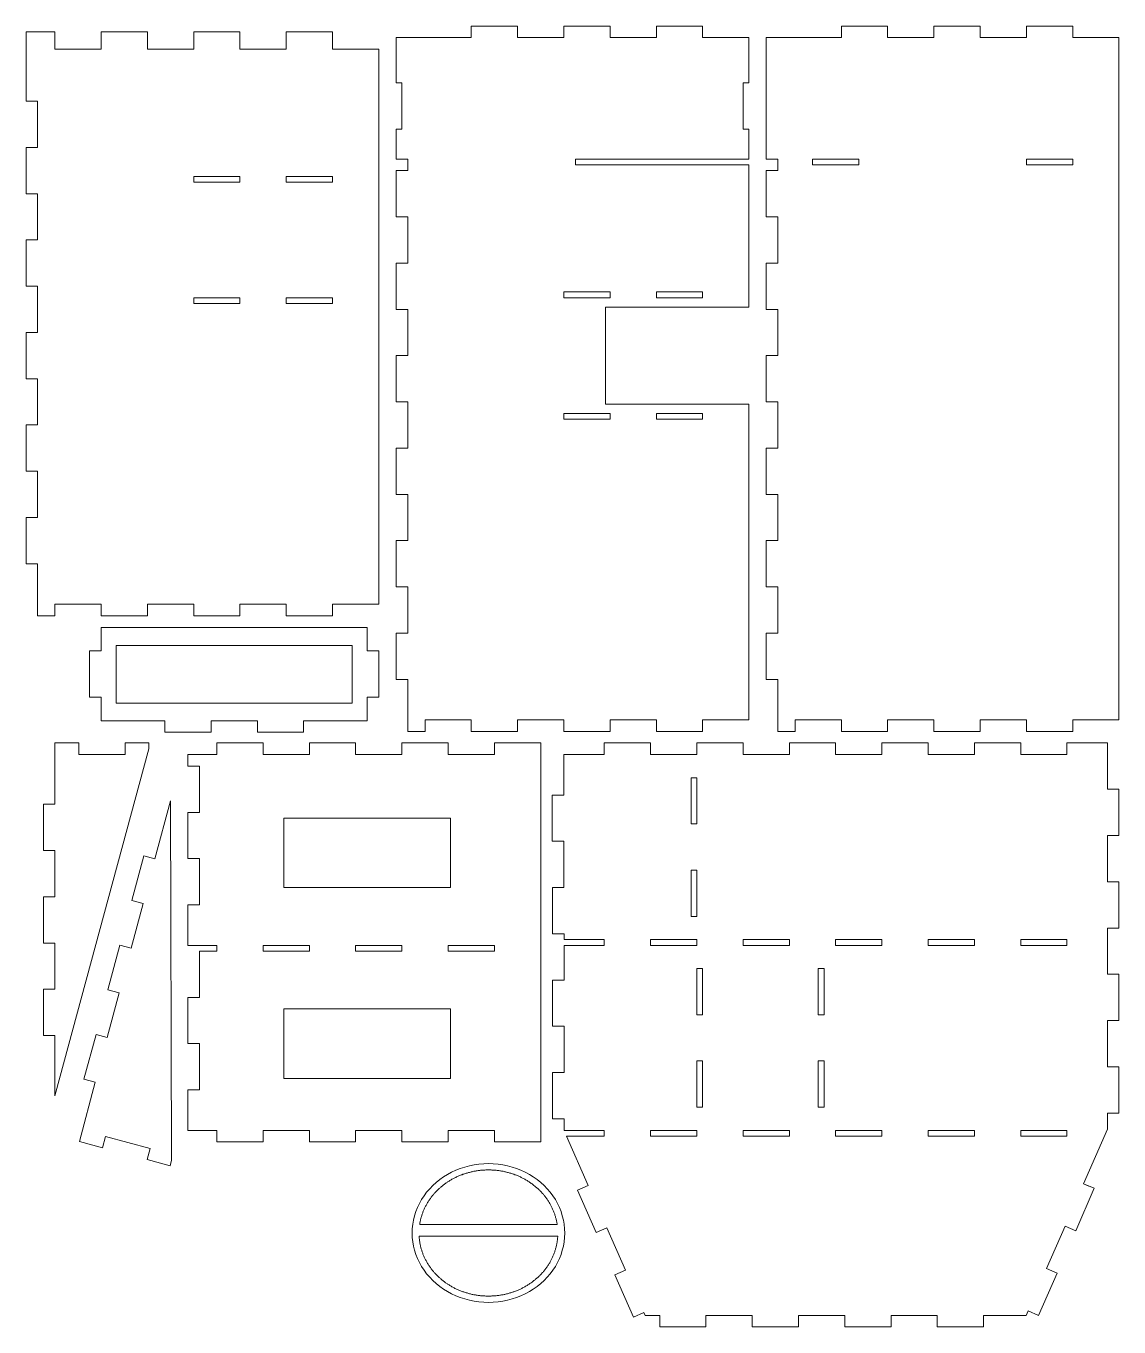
# Model space of a CAD drawing. Extents: x -1690 to -110, y 2665 to 3860.
# Drawn here: x -1055 to -110, y 2735 to 3860 of the extents above; entities that cross this region are included whole.
import ezdxf

# ---------------------------------------------------------------- set-up
doc = ezdxf.new("R2010")
doc.units = 0
doc.layers.get('0').update_dxf_attribs({"linetype": 'CONTINUOUS', "lineweight": 5, "true_color": 0xffffff})

msp = doc.modelspace()

# ---------------------------------------------------------------- linework, layer by layer
for p, q in [((-630, 3860), (-670, 3860)), ((-670, 3860), (-670, 3850)), ((-670, 3850), (-670, 3860)), ((-630, 3860), (-630, 3850)), ((-630, 3850), (-630, 3860)), ((-550, 3860), (-590, 3860)), ((-590, 3860), (-590, 3850)), ((-590, 3850), (-590, 3860)), ((-550, 3860), (-550, 3850)), ((-550, 3850), (-550, 3860)), ((-470, 3860), (-510, 3860)), ((-510, 3860), (-510, 3850)), ((-510, 3850), (-510, 3860)), ((-470, 3860), (-470, 3850)), ((-470, 3850), (-470, 3860)), ((-310, 3860), (-350, 3860)), ((-350, 3860), (-350, 3850)), ((-350, 3850), (-350, 3860)), ((-310, 3860), (-310, 3850)), ((-310, 3850), (-310, 3860)), ((-230, 3860), (-270, 3860)), ((-270, 3860), (-270, 3850)), ((-270, 3850), (-270, 3860)), ((-230, 3860), (-230, 3850)), ((-230, 3850), (-230, 3860)), ((-150, 3860), (-190, 3860)), ((-190, 3860), (-190, 3850)), ((-190, 3850), (-190, 3860)), ((-150, 3860), (-150, 3850)), ((-150, 3850), (-150, 3860)), ((-1030, 3855), (-1055, 3855)), ((-1055, 3855), (-1055, 3795)), ((-1030, 3855), (-1030, 3840)), ((-1030, 3840), (-1030, 3850)), ((-950, 3855), (-990, 3855)), ((-990, 3855), (-990, 3840)), ((-990, 3840), (-990, 3850)), ((-950, 3840), (-950, 3855)), ((-950, 3850), (-950, 3840)), ((-870, 3855), (-910, 3855)), ((-910, 3840), (-910, 3855)), ((-910, 3850), (-910, 3840)), ((-870, 3840), (-870, 3855)), ((-870, 3850), (-870, 3840)), ((-790, 3855), (-830, 3855)), ((-830, 3855), (-830, 3840)), ((-830, 3840), (-830, 3850)), ((-790, 3855), (-790, 3840)), ((-790, 3840), (-790, 3850)), ((-735, 3850), (-735, 3810.8)), ((-735, 3850), (-670, 3850)), ((-630, 3850), (-590, 3850)), ((-550, 3850), (-510, 3850)), ((-470, 3850), (-430, 3850)), ((-430, 3850), (-430, 3810.8)), ((-415, 3850), (-350, 3850)), ((-415, 3745), (-415, 3850)), ((-310, 3850), (-270, 3850)), ((-230, 3850), (-190, 3850)), ((-150, 3850), (-110, 3850)), ((-110, 3850), (-110, 3260)), ((-1030, 3840), (-990, 3840)), ((-950, 3840), (-910, 3840)), ((-870, 3840), (-830, 3840)), ((-790, 3840), (-750, 3840)), ((-750, 3840), (-750, 3360)), ((-415, 3815), (-415, 3775)), ((-415, 3775), (-415, 3815)), ((-730, 3810.8), (-735, 3810.8)), ((-730, 3770.8), (-730, 3810.8)), ((-430, 3810.8), (-435, 3810.8)), ((-435, 3810.8), (-435, 3770.8)), ((-1045, 3795), (-1055, 3795)), ((-1055, 3795), (-1045, 3795)), ((-1045, 3755), (-1045, 3795)), ((-735, 3770.8), (-735, 3745)), ((-735, 3770.8), (-730, 3770.8)), ((-435, 3770.8), (-430, 3770.8)), ((-430, 3770.8), (-430, 3745)), ((-1045, 3755), (-1055, 3755)), ((-1055, 3755), (-1055, 3715)), ((-1055, 3755), (-1045, 3755)), ((-735, 3745), (-725, 3745)), ((-725, 3735), (-725, 3745)), ((-430, 3745), (-580, 3745)), ((-580, 3745), (-580, 3740)), ((-580, 3740), (-430, 3740)), ((-430, 3627), (-430, 3740)), ((-430, 3740), (-430, 3630)), ((-415, 3745), (-405, 3745)), ((-405, 3735), (-405, 3745)), ((-335, 3745), (-375, 3745)), ((-375, 3745), (-375, 3740)), ((-375, 3740), (-335, 3740)), ((-335, 3740), (-335, 3745)), ((-150, 3745), (-190, 3745)), ((-190, 3745), (-190, 3740)), ((-190, 3740), (-150, 3740)), ((-150, 3740), (-150, 3745)), ((-870, 3730), (-910, 3730)), ((-910, 3730), (-910, 3725)), ((-910, 3725), (-870, 3725)), ((-870, 3730), (-870, 3725)), ((-870, 3725), (-870, 3730)), ((-790, 3730), (-830, 3730)), ((-830, 3730), (-830, 3725)), ((-830, 3725), (-830, 3730)), ((-830, 3725), (-790, 3725)), ((-790, 3730), (-790, 3725)), ((-790, 3725), (-790, 3730)), ((-750, 3725), (-750, 3730)), ((-725, 3735), (-735, 3735)), ((-735, 3735), (-735, 3695)), ((-735, 3735), (-725, 3735)), ((-405, 3735), (-415, 3735)), ((-415, 3735), (-415, 3695)), ((-415, 3735), (-405, 3735)), ((-415, 3695), (-415, 3735)), ((-415, 3735), (-405, 3735)), ((-1045, 3715), (-1055, 3715)), ((-1055, 3715), (-1045, 3715)), ((-1045, 3675), (-1045, 3715)), ((-725, 3695), (-735, 3695)), ((-735, 3695), (-725, 3695)), ((-725, 3655), (-725, 3695)), ((-405, 3695), (-415, 3695)), ((-415, 3695), (-405, 3695)), ((-405, 3695), (-415, 3695)), ((-405, 3655), (-405, 3695)), ((-405, 3655), (-405, 3695)), ((-1045, 3675), (-1055, 3675)), ((-1055, 3675), (-1055, 3635)), ((-1055, 3675), (-1045, 3675)), ((-725, 3655), (-735, 3655)), ((-735, 3655), (-735, 3615)), ((-735, 3655), (-725, 3655)), ((-405, 3655), (-415, 3655)), ((-415, 3655), (-415, 3615)), ((-415, 3655), (-405, 3655)), ((-415, 3615), (-415, 3655)), ((-415, 3655), (-405, 3655)), ((-1045, 3635), (-1055, 3635)), ((-1055, 3635), (-1045, 3635)), ((-1045, 3595), (-1045, 3635)), ((-870, 3625), (-910, 3625)), ((-910, 3625), (-910, 3620)), ((-870, 3625), (-870, 3620)), ((-870, 3620), (-870, 3625)), ((-790, 3625), (-830, 3625)), ((-830, 3625), (-830, 3620)), ((-830, 3620), (-830, 3625)), ((-790, 3625), (-790, 3620)), ((-790, 3620), (-790, 3625)), ((-750, 3620), (-750, 3625)), ((-550, 3630), (-590, 3630)), ((-590, 3630), (-590, 3625)), ((-590, 3625), (-550, 3625)), ((-550, 3625), (-550, 3630)), ((-470, 3630), (-510, 3630)), ((-510, 3625), (-510, 3630)), ((-510, 3625), (-470, 3625)), ((-470, 3630), (-470, 3625)), ((-430, 3617), (-430, 3630)), ((-910, 3620), (-870, 3620)), ((-830, 3620), (-790, 3620)), ((-725, 3615), (-735, 3615)), ((-735, 3615), (-725, 3615)), ((-725, 3575), (-725, 3615)), ((-554, 3617), (-430, 3617)), ((-554, 3533), (-554, 3617)), ((-405, 3615), (-415, 3615)), ((-415, 3615), (-405, 3615)), ((-405, 3615), (-415, 3615)), ((-405, 3575), (-405, 3615)), ((-405, 3575), (-405, 3615)), ((-1045, 3595), (-1055, 3595)), ((-1055, 3595), (-1055, 3555)), ((-1055, 3595), (-1045, 3595)), ((-725, 3575), (-735, 3575)), ((-735, 3575), (-735, 3535)), ((-735, 3575), (-725, 3575)), ((-405, 3575), (-415, 3575)), ((-415, 3575), (-415, 3535)), ((-415, 3575), (-405, 3575)), ((-415, 3535), (-415, 3575)), ((-415, 3575), (-405, 3575)), ((-1045, 3555), (-1055, 3555)), ((-1055, 3555), (-1045, 3555)), ((-1045, 3515), (-1045, 3555)), ((-725, 3535), (-735, 3535)), ((-735, 3535), (-725, 3535)), ((-725, 3495), (-725, 3535)), ((-430, 3533), (-554, 3533)), ((-430, 3533), (-430, 3260)), ((-405, 3535), (-415, 3535)), ((-415, 3535), (-405, 3535)), ((-405, 3535), (-415, 3535)), ((-405, 3495), (-405, 3535)), ((-405, 3495), (-405, 3535)), ((-550, 3525), (-590, 3525)), ((-590, 3525), (-590, 3520)), ((-550, 3520), (-550, 3525)), ((-470, 3525), (-510, 3525)), ((-510, 3520), (-510, 3525)), ((-470, 3525), (-470, 3520)), ((-1045, 3515), (-1055, 3515)), ((-1055, 3515), (-1055, 3475)), ((-1055, 3515), (-1045, 3515)), ((-590, 3520), (-550, 3520)), ((-510, 3520), (-470, 3520)), ((-725, 3495), (-735, 3495)), ((-735, 3495), (-735, 3455)), ((-735, 3495), (-725, 3495)), ((-405, 3495), (-415, 3495)), ((-415, 3495), (-415, 3455)), ((-415, 3495), (-405, 3495)), ((-415, 3455), (-415, 3495)), ((-415, 3495), (-405, 3495)), ((-1045, 3475), (-1055, 3475)), ((-1055, 3475), (-1045, 3475)), ((-1045, 3435), (-1045, 3475)), ((-725, 3455), (-735, 3455)), ((-735, 3455), (-725, 3455)), ((-725, 3415), (-725, 3455)), ((-405, 3455), (-415, 3455)), ((-415, 3455), (-405, 3455)), ((-405, 3455), (-415, 3455)), ((-405, 3415), (-405, 3455)), ((-405, 3415), (-405, 3455)), ((-1045, 3435), (-1055, 3435)), ((-1055, 3435), (-1055, 3395)), ((-1055, 3435), (-1045, 3435)), ((-725, 3415), (-735, 3415)), ((-735, 3415), (-735, 3375)), ((-735, 3415), (-725, 3415)), ((-405, 3415), (-415, 3415)), ((-415, 3415), (-415, 3375)), ((-415, 3415), (-405, 3415)), ((-415, 3375), (-415, 3415)), ((-415, 3415), (-405, 3415)), ((-1045, 3395), (-1055, 3395)), ((-1055, 3395), (-1045, 3395)), ((-1045, 3350), (-1045, 3395)), ((-725, 3375), (-735, 3375)), ((-735, 3375), (-725, 3375)), ((-725, 3335), (-725, 3375)), ((-405, 3375), (-415, 3375)), ((-415, 3375), (-405, 3375)), ((-405, 3375), (-415, 3375)), ((-405, 3335), (-405, 3375)), ((-405, 3335), (-405, 3375)), ((-990, 3360), (-1030, 3360)), ((-1030, 3360), (-1030, 3350)), ((-1030, 3350), (-1030, 3360)), ((-990, 3360), (-990, 3350)), ((-990, 3350), (-990, 3360)), ((-910, 3360), (-950, 3360)), ((-950, 3360), (-950, 3350)), ((-950, 3350), (-950, 3360)), ((-910, 3360), (-910, 3350)), ((-910, 3350), (-910, 3360)), ((-830, 3360), (-870, 3360)), ((-870, 3360), (-870, 3350)), ((-870, 3350), (-870, 3360)), ((-830, 3360), (-830, 3350)), ((-830, 3350), (-830, 3360)), ((-750, 3360), (-790, 3360)), ((-790, 3360), (-790, 3350)), ((-790, 3350), (-790, 3360)), ((-1045, 3350), (-1030, 3350)), ((-990, 3350), (-950, 3350)), ((-910, 3350), (-870, 3350)), ((-830, 3350), (-790, 3350)), ((-990, 3319.6), (-990, 3340)), ((-990, 3340), (-760, 3340)), ((-760, 3319.6), (-760, 3340)), ((-725, 3335), (-735, 3335)), ((-735, 3335), (-735, 3295)), ((-735, 3335), (-725, 3335)), ((-405, 3335), (-415, 3335)), ((-415, 3335), (-415, 3295)), ((-415, 3335), (-405, 3335)), ((-415, 3295), (-415, 3335)), ((-415, 3335), (-405, 3335)), ((-990, 3319.6), (-1000, 3319.6)), ((-1000, 3319.6), (-1000, 3279.6)), ((-750, 3319.6), (-760, 3319.6)), ((-750, 3279.6), (-750, 3319.6)), ((-725, 3295), (-735, 3295)), ((-735, 3295), (-725, 3295)), ((-725, 3250), (-725, 3295)), ((-405, 3295), (-415, 3295)), ((-415, 3295), (-405, 3295)), ((-405, 3295), (-415, 3295)), ((-405, 3255), (-405, 3295)), ((-405, 3250), (-405, 3295)), ((-1000, 3279.6), (-990, 3279.6)), ((-990, 3279.6), (-990, 3259.3)), ((-760, 3279.6), (-750, 3279.6)), ((-760, 3279.6), (-760, 3259.3)), ((-760, 3279.6), (-760, 3259.3)), ((-935, 3259.3), (-990, 3259.3)), ((-935, 3249.3), (-935, 3259.3)), ((-895, 3249.3), (-895, 3259.3)), ((-895, 3259.3), (-855, 3259.3)), ((-855, 3249.3), (-855, 3259.3)), ((-815, 3249.3), (-815, 3259.3)), ((-760, 3259.3), (-815, 3259.3)), ((-670, 3260), (-710, 3260)), ((-710, 3260), (-710, 3250)), ((-710, 3250), (-710, 3260)), ((-670, 3260), (-670, 3250)), ((-670, 3250), (-670, 3260)), ((-590, 3260), (-630, 3260)), ((-630, 3260), (-630, 3250)), ((-630, 3250), (-630, 3260)), ((-590, 3260), (-590, 3250)), ((-590, 3250), (-590, 3260)), ((-510, 3260), (-550, 3260)), ((-550, 3260), (-550, 3250)), ((-550, 3250), (-550, 3260)), ((-510, 3260), (-510, 3250)), ((-510, 3250), (-510, 3260)), ((-430, 3260), (-470, 3260)), ((-470, 3260), (-470, 3250)), ((-470, 3250), (-470, 3260)), ((-350, 3260), (-390, 3260)), ((-390, 3260), (-390, 3250)), ((-390, 3250), (-390, 3260)), ((-350, 3260), (-390, 3260)), ((-390, 3260), (-390, 3250)), ((-350, 3260), (-350, 3250)), ((-350, 3250), (-350, 3260)), ((-350, 3250), (-350, 3260)), ((-270, 3260), (-310, 3260)), ((-310, 3260), (-310, 3250)), ((-310, 3250), (-310, 3260)), ((-270, 3260), (-310, 3260)), ((-310, 3260), (-310, 3250)), ((-270, 3260), (-270, 3250)), ((-270, 3250), (-270, 3260)), ((-270, 3250), (-270, 3260)), ((-190, 3260), (-230, 3260)), ((-230, 3260), (-230, 3250)), ((-230, 3250), (-230, 3260)), ((-190, 3260), (-230, 3260)), ((-230, 3260), (-230, 3250)), ((-190, 3260), (-190, 3250)), ((-190, 3250), (-190, 3260)), ((-190, 3250), (-190, 3260)), ((-110, 3260), (-150, 3260)), ((-150, 3260), (-150, 3250)), ((-150, 3250), (-150, 3260)), ((-110, 3260), (-150, 3260)), ((-150, 3260), (-150, 3250)), ((-935, 3249.3), (-895, 3249.3)), ((-855, 3249.3), (-815, 3249.3)), ((-725, 3250), (-710, 3250)), ((-670, 3250), (-630, 3250)), ((-590, 3250), (-550, 3250)), ((-510, 3250), (-470, 3250)), ((-390, 3250), (-405, 3250)), ((-350, 3250), (-310, 3250)), ((-310, 3250), (-350, 3250)), ((-270, 3250), (-230, 3250)), ((-230, 3250), (-270, 3250)), ((-190, 3250), (-150, 3250)), ((-150, 3250), (-190, 3250)), ((-1030, 3240), (-1009.4, 3240)), ((-1030, 3187), (-1030, 3240)), ((-1030, 3240), (-1030, 3187)), ((-948.8, 3235), (-1030, 2935)), ((-1009.4, 3240), (-1009.4, 3230)), ((-1009.4, 3230), (-969.4, 3230)), ((-1009.4, 3230), (-969.4, 3230)), ((-969.4, 3230), (-969.4, 3240)), ((-969.4, 3240), (-948.8, 3240)), ((-948.8, 3240), (-948.8, 3235)), ((-915, 3230), (-890, 3230)), ((-915, 3230), (-915, 3220)), ((-850, 3240), (-890, 3240)), ((-890, 3240), (-890, 3230)), ((-890, 3230), (-890, 3240)), ((-850, 3240), (-850, 3230)), ((-850, 3230), (-850, 3240)), ((-850, 3230), (-810, 3230)), ((-770, 3240), (-810, 3240)), ((-810, 3240), (-810, 3230)), ((-810, 3230), (-810, 3240)), ((-770, 3240), (-770, 3230)), ((-770, 3230), (-770, 3240)), ((-770, 3230), (-730, 3230)), ((-690, 3240), (-730, 3240)), ((-730, 3240), (-730, 3230)), ((-730, 3230), (-730, 3240)), ((-690, 3240), (-690, 3230)), ((-690, 3230), (-690, 3240)), ((-690, 3230), (-650, 3230)), ((-610, 3240), (-650, 3240)), ((-650, 3240), (-650, 3230)), ((-650, 3230), (-650, 3240)), ((-610, 3230), (-610, 3240)), ((-610, 3235), (-610, 2895)), ((-590, 3230), (-555, 3230)), ((-590, 3195), (-590, 3230)), ((-555, 3240), (-555, 3230)), ((-515, 3240), (-555, 3240)), ((-555, 3230), (-555, 3240)), ((-515, 3240), (-515, 3230)), ((-515, 3230), (-515, 3240)), ((-515, 3230), (-475, 3230)), ((-475, 3240), (-475, 3230)), ((-435, 3240), (-475, 3240)), ((-475, 3230), (-475, 3240)), ((-435, 3240), (-435, 3230)), ((-435, 3230), (-435, 3240)), ((-435, 3230), (-395, 3230)), ((-395, 3240), (-395, 3230)), ((-355, 3240), (-395, 3240)), ((-395, 3230), (-395, 3240)), ((-355, 3240), (-355, 3230)), ((-355, 3230), (-355, 3240)), ((-355, 3230), (-315, 3230)), ((-315, 3240), (-315, 3230)), ((-275, 3240), (-315, 3240)), ((-315, 3230), (-315, 3240)), ((-275, 3240), (-275, 3230)), ((-275, 3230), (-275, 3240)), ((-275, 3230), (-235, 3230)), ((-235, 3240), (-235, 3230)), ((-195, 3240), (-235, 3240)), ((-235, 3230), (-235, 3240)), ((-195, 3240), (-195, 3230)), ((-195, 3230), (-195, 3240)), ((-195, 3230), (-155, 3230)), ((-155, 3240), (-155, 3230)), ((-120, 3240), (-155, 3240)), ((-155, 3230), (-155, 3240)), ((-120, 3240), (-120, 3200)), ((-905, 3220), (-915, 3220)), ((-915, 3220), (-905, 3220)), ((-905, 3180), (-905, 3220)), ((-479.9, 3210), (-479.9, 3170)), ((-474.9, 3210), (-479.9, 3210)), ((-474.9, 3170), (-474.9, 3210)), ((-120, 3200), (-110, 3200)), ((-110, 3200), (-120, 3200)), ((-110, 3160), (-110, 3200)), ((-1040, 3187), (-1040, 3147)), ((-1040, 3187), (-1030, 3187)), ((-930, 3190), (-943.5, 3139.8)), ((-929.2, 2879.2), (-930, 3190)), ((-600, 3195), (-590, 3195)), ((-600, 3195), (-600, 3155)), ((-590, 3195), (-600, 3195)), ((-905, 3180), (-915, 3180)), ((-915, 3180), (-915, 3140)), ((-915, 3180), (-905, 3180)), ((-474.9, 3170), (-479.9, 3170)), ((-479.9, 3170), (-474.9, 3170)), ((-600, 3155), (-590, 3155)), ((-589.9, 3155), (-599.9, 3155)), ((-589.9, 3115), (-589.9, 3155)), ((-120, 3160), (-110, 3160)), ((-120, 3160), (-120, 3120)), ((-110, 3160), (-120, 3160)), ((-1040, 3147), (-1030, 3147)), ((-1030, 3147), (-1030, 3107)), ((-963.5, 3103.7), (-953.1, 3142.4)), ((-943.5, 3139.8), (-953.1, 3142.4)), ((-905, 3140), (-915, 3140)), ((-915, 3140), (-905, 3140)), ((-905, 3100), (-905, 3140)), ((-479.9, 3130), (-474.9, 3130)), ((-479.9, 3130), (-479.9, 3090)), ((-474.9, 3130), (-479.9, 3130)), ((-474.9, 3090), (-474.9, 3130)), ((-120, 3120), (-110, 3120)), ((-110, 3120), (-120, 3120)), ((-110, 3080), (-110, 3120)), ((-1040, 3107), (-1040, 3067)), ((-1040, 3107), (-1030, 3107)), ((-599.9, 3115), (-589.9, 3115)), ((-599.9, 3115), (-599.9, 3075)), ((-589.9, 3115), (-599.9, 3115)), ((-964.2, 3062.5), (-953.8, 3101.1)), ((-963.5, 3103.7), (-953.8, 3101.1)), ((-905, 3100), (-915, 3100)), ((-915, 3100), (-915, 3065)), ((-915, 3100), (-905, 3100)), ((-479.9, 3090), (-474.9, 3090)), ((-599.9, 3075), (-589.9, 3075)), ((-589.8, 3075), (-599.8, 3075)), ((-589.8, 3070), (-589.8, 3075)), ((-120, 3080), (-110, 3080)), ((-120, 3080), (-120, 3040)), ((-110, 3080), (-120, 3080)), ((-1040, 3067), (-1030, 3067)), ((-1030, 3067), (-1030, 3027)), ((-984.2, 3026.4), (-973.8, 3065.1)), ((-973.8, 3065.1), (-964.2, 3062.5)), ((-890, 3065), (-915, 3065)), ((-890, 3065), (-890, 3060)), ((-890, 3060), (-890, 3065)), ((-810, 3065), (-850, 3065)), ((-850, 3065), (-850, 3060)), ((-850, 3060), (-850, 3065)), ((-810, 3065), (-810, 3060)), ((-810, 3060), (-810, 3065)), ((-730, 3065), (-770, 3065)), ((-770, 3065), (-770, 3060)), ((-770, 3060), (-770, 3065)), ((-730, 3065), (-730, 3060)), ((-730, 3060), (-730, 3065)), ((-650, 3065), (-690, 3065)), ((-690, 3065), (-690, 3060)), ((-690, 3060), (-690, 3065)), ((-650, 3065), (-650, 3060)), ((-650, 3060), (-650, 3065)), ((-610, 3060), (-610, 3065)), ((-555, 3070), (-589.8, 3070)), ((-589.8, 3065), (-555, 3065)), ((-589.8, 3065), (-589.8, 3035)), ((-555, 3070), (-555, 3065)), ((-555, 3065), (-555, 3070)), ((-515, 3070), (-515, 3065)), ((-475, 3070), (-515, 3070)), ((-515, 3065), (-515, 3070)), ((-515, 3065), (-475, 3065)), ((-475, 3070), (-475, 3065)), ((-475, 3065), (-475, 3070)), ((-435, 3070), (-435, 3065)), ((-395, 3070), (-435, 3070)), ((-435, 3065), (-435, 3070)), ((-435, 3065), (-395, 3065)), ((-395, 3070), (-395, 3065)), ((-395, 3065), (-395, 3070)), ((-355, 3070), (-355, 3065)), ((-315, 3070), (-355, 3070)), ((-355, 3065), (-355, 3070)), ((-355, 3065), (-315, 3065)), ((-315, 3070), (-315, 3065)), ((-315, 3065), (-315, 3070)), ((-275, 3070), (-275, 3065)), ((-235, 3070), (-275, 3070)), ((-275, 3065), (-275, 3070)), ((-275, 3065), (-235, 3065)), ((-235, 3070), (-235, 3065)), ((-235, 3065), (-235, 3070)), ((-195, 3070), (-195, 3065)), ((-155, 3070), (-195, 3070)), ((-195, 3065), (-195, 3070)), ((-195, 3065), (-155, 3065)), ((-155, 3070), (-155, 3065)), ((-155, 3065), (-155, 3070)), ((-905, 3060), (-890, 3060)), ((-905, 3020), (-905, 3060)), ((-850, 3060), (-810, 3060)), ((-770, 3060), (-730, 3060)), ((-690, 3060), (-650, 3060)), ((-475, 3045), (-475, 3005)), ((-470, 3045), (-475, 3045)), ((-470, 3005), (-470, 3045)), ((-370, 3045), (-370, 3005)), ((-365, 3045), (-370, 3045)), ((-365, 3005), (-365, 3045)), ((-120, 3040), (-110, 3040)), ((-110, 3040), (-120, 3040)), ((-110, 3000), (-110, 3040)), ((-1040, 3027), (-1040, 2987)), ((-1040, 3027), (-1030, 3027)), ((-984.2, 3026.4), (-974.5, 3023.9)), ((-599.8, 3035), (-589.8, 3035)), ((-599.8, 3035), (-599.8, 2995)), ((-589.8, 3035), (-599.8, 3035)), ((-984.9, 2985.2), (-974.5, 3023.9)), ((-905, 3020), (-915, 3020)), ((-915, 3020), (-915, 2980)), ((-915, 3020), (-905, 3020)), ((-470, 3005), (-475, 3005)), ((-475, 3005), (-470, 3005)), ((-365, 3005), (-370, 3005)), ((-370, 3005), (-365, 3005)), ((-599.8, 2995), (-589.8, 2995)), ((-589.7, 2995), (-599.7, 2995)), ((-589.7, 2955), (-589.7, 2995)), ((-120, 3000), (-110, 3000)), ((-120, 3000), (-120, 2960)), ((-110, 3000), (-120, 3000)), ((-1030, 2987), (-1040, 2987)), ((-1030, 2935), (-1030, 2987)), ((-1004.9, 2949.2), (-994.5, 2987.8)), ((-994.5, 2987.8), (-984.9, 2985.2)), ((-905, 2980), (-915, 2980)), ((-915, 2980), (-905, 2980)), ((-905, 2940), (-905, 2980)), ((-475, 2965), (-470, 2965)), ((-475, 2965), (-475, 2925)), ((-470, 2965), (-475, 2965)), ((-470, 2925), (-470, 2965)), ((-370, 2965), (-365, 2965)), ((-370, 2965), (-370, 2925)), ((-365, 2965), (-370, 2965)), ((-365, 2925), (-365, 2965)), ((-120, 2960), (-110, 2960)), ((-110, 2960), (-120, 2960)), ((-110, 2920), (-110, 2960)), ((-1004.9, 2949.2), (-995.2, 2946.6)), ((-599.7, 2955), (-589.7, 2955)), ((-599.7, 2955), (-599.7, 2915)), ((-589.7, 2955), (-599.7, 2955)), ((-995.2, 2946.6), (-1008.9, 2895.4)), ((-1008.9, 2895.4), (-995.2, 2946.6)), ((-905, 2940), (-915, 2940)), ((-915, 2940), (-915, 2905)), ((-915, 2940), (-905, 2940)), ((-599.7, 2915), (-589.7, 2915)), ((-589.7, 2915), (-599.7, 2915)), ((-589.7, 2905), (-589.7, 2915)), ((-475, 2925), (-470, 2925)), ((-370, 2925), (-365, 2925)), ((-120, 2920), (-110, 2920)), ((-110, 2920), (-120, 2920)), ((-120, 2920), (-120, 2906)), ((-890, 2905), (-915, 2905)), ((-890, 2905), (-910, 2905)), ((-890, 2905), (-890, 2895)), ((-890, 2895), (-890, 2905)), ((-890, 2895), (-890, 2905)), ((-810, 2905), (-850, 2905)), ((-850, 2905), (-850, 2895)), ((-850, 2895), (-850, 2905)), ((-810, 2905), (-850, 2905)), ((-850, 2905), (-850, 2895)), ((-810, 2905), (-810, 2895)), ((-810, 2895), (-810, 2905)), ((-810, 2895), (-810, 2905)), ((-730, 2905), (-770, 2905)), ((-770, 2905), (-770, 2895)), ((-770, 2895), (-770, 2905)), ((-730, 2905), (-770, 2905)), ((-770, 2905), (-770, 2895)), ((-730, 2905), (-730, 2895)), ((-730, 2895), (-730, 2905)), ((-730, 2895), (-730, 2905)), ((-650, 2905), (-690, 2905)), ((-690, 2905), (-690, 2895)), ((-690, 2895), (-690, 2905)), ((-650, 2905), (-690, 2905)), ((-690, 2905), (-690, 2895)), ((-650, 2905), (-650, 2895)), ((-650, 2895), (-650, 2905)), ((-650, 2895), (-650, 2905)), ((-610, 2895), (-610, 2905)), ((-555, 2905), (-589.7, 2905)), ((-555, 2905), (-555, 2900)), ((-555, 2900), (-555, 2905)), ((-515, 2905), (-515, 2900)), ((-475, 2905), (-515, 2905)), ((-515, 2900), (-515, 2905)), ((-475, 2905), (-475, 2900)), ((-475, 2900), (-475, 2905)), ((-435, 2905), (-435, 2900)), ((-395, 2905), (-435, 2905)), ((-435, 2900), (-435, 2905)), ((-395, 2905), (-395, 2900)), ((-395, 2900), (-395, 2905)), ((-355, 2905), (-355, 2900)), ((-315, 2905), (-355, 2905)), ((-355, 2900), (-355, 2905)), ((-315, 2905), (-315, 2900)), ((-315, 2900), (-315, 2905)), ((-275, 2905), (-275, 2900)), ((-235, 2905), (-275, 2905)), ((-275, 2900), (-275, 2905)), ((-235, 2905), (-235, 2900)), ((-235, 2900), (-235, 2905)), ((-195, 2905), (-195, 2900)), ((-155, 2905), (-195, 2905)), ((-195, 2900), (-195, 2905)), ((-155, 2905), (-155, 2900)), ((-155, 2900), (-155, 2905)), ((-120, 2906), (-140.6, 2858.9)), ((-1008.9, 2895.4), (-989, 2890)), ((-989, 2890), (-986.4, 2899.7)), ((-986.4, 2899.7), (-947.8, 2889.4)), ((-986.4, 2899.7), (-947.8, 2889.4)), ((-890, 2895), (-850, 2895)), ((-850, 2895), (-890, 2895)), ((-810, 2895), (-770, 2895)), ((-770, 2895), (-810, 2895)), ((-730, 2895), (-690, 2895)), ((-690, 2895), (-730, 2895)), ((-650, 2895), (-610, 2895)), ((-610, 2895), (-650, 2895)), ((-587.7, 2900), (-555, 2900)), ((-569, 2857.3), (-587.7, 2900)), ((-515, 2900), (-475, 2900)), ((-435, 2900), (-395, 2900)), ((-355, 2900), (-315, 2900)), ((-275, 2900), (-235, 2900)), ((-195, 2900), (-155, 2900)), ((-947.8, 2889.4), (-950.4, 2879.7)), ((-950.4, 2879.7), (-930.5, 2874.4)), ((-930.5, 2874.4), (-929.2, 2879.2)), ((-131.4, 2854.9), (-140.6, 2858.9)), ((-136, 2856.9), (-140.6, 2858.9)), ((-578.2, 2853.3), (-569, 2857.3)), ((-569, 2857.3), (-578.2, 2853.3)), ((-578.2, 2853.3), (-562.1, 2816.7)), ((-147.4, 2818.2), (-131.4, 2854.9)), ((-562.1, 2816.7), (-552.9, 2820.7)), ((-552.9, 2820.7), (-562.1, 2816.7)), ((-536.8, 2784.1), (-552.9, 2820.7)), ((-156.6, 2822.2), (-172.6, 2785.6)), ((-147.4, 2818.2), (-156.6, 2822.2)), ((-546, 2780), (-536.8, 2784.1)), ((-536.8, 2784.1), (-546, 2780)), ((-546, 2780), (-529.9, 2743.4)), ((-179.5, 2744.9), (-163.5, 2781.6)), ((-172.6, 2785.6), (-163.5, 2781.6)), ((-163.5, 2781.6), (-172.6, 2785.6)), ((-529.9, 2743.4), (-520.8, 2747.4)), ((-519.7, 2745), (-520.8, 2747.4)), ((-188.6, 2748.9), (-190.3, 2745)), ((-188.6, 2748.9), (-179.5, 2744.9)), ((-507.1, 2745), (-519.7, 2745)), ((-507.1, 2735), (-507.1, 2745)), ((-507.1, 2735), (-467.1, 2735)), ((-427.1, 2745), (-467.1, 2745)), ((-467.1, 2735), (-467.1, 2745)), ((-427.1, 2735), (-427.1, 2745)), ((-427.1, 2735), (-387.1, 2735)), ((-347.1, 2745), (-387.1, 2745)), ((-387.1, 2735), (-387.1, 2745)), ((-347.1, 2735), (-347.1, 2745)), ((-347.1, 2735), (-307.1, 2735)), ((-267.1, 2745), (-307.1, 2745)), ((-307.1, 2735), (-307.1, 2745)), ((-267.1, 2735), (-267.1, 2745)), ((-267.1, 2735), (-227.1, 2735)), ((-190.3, 2745), (-227.1, 2745)), ((-227.1, 2735), (-227.1, 2745))]:
    msp.add_line(p, q)
at = {"color": 7, "true_color": 0xffffff}
for points in [[(-977, 3274.3), (-977, 3324.3), (-773, 3324.3), (-773, 3274.3)], [(-832, 3115), (-832, 3175), (-688, 3175), (-688, 3115)], [(-832, 2950), (-832, 3010), (-688, 3010), (-688, 2950)], [(-721.2, 2816.2), (-721, 2812.5), (-720.7, 2808.7), (-720, 2805), (-719.1, 2801.3), (-718, 2797.7), (-716.6, 2794.2), (-714.9, 2790.7), (-713, 2787.3), (-710.9, 2784.1), (-708.6, 2781), (-706, 2778), (-703.3, 2775.2), (-700.4, 2772.5), (-697.3, 2770), (-694, 2767.7), (-690.5, 2765.6), (-687, 2763.7), (-683.3, 2761.9), (-679.5, 2760.4), (-675.6, 2759.2), (-671.6, 2758.1), (-667.5, 2757.3), (-663.5, 2756.7), (-659.3, 2756.4), (-655.2, 2756.2), (-651, 2756.4), (-646.9, 2756.7), (-642.8, 2757.3), (-638.8, 2758.1), (-634.8, 2759.2), (-630.9, 2760.4), (-627.1, 2761.9), (-623.4, 2763.7), (-619.8, 2765.6), (-616.4, 2767.7), (-613.1, 2770), (-610, 2772.5), (-607.1, 2775.2), (-604.3, 2778), (-601.8, 2781), (-599.5, 2784.1), (-597.3, 2787.3), (-595.5, 2790.7), (-593.8, 2794.2), (-592.4, 2797.7), (-591.3, 2801.3), (-590.3, 2805), (-589.7, 2808.7), (-589.3, 2812.5), (-589.2, 2816.2), (-589.3, 2820), (-589.7, 2823.8), (-590.3, 2827.5), (-591.3, 2831.2), (-592.4, 2834.8), (-593.8, 2838.3), (-595.5, 2841.8), (-597.3, 2845.2), (-599.5, 2848.4), (-601.8, 2851.5), (-604.3, 2854.5), (-607.1, 2857.3), (-610, 2860), (-613.1, 2862.5), (-616.4, 2864.8), (-619.8, 2866.9), (-623.4, 2868.8), (-627.1, 2870.6), (-630.9, 2872.1), (-634.8, 2873.3), (-638.8, 2874.4), (-642.8, 2875.2), (-646.9, 2875.8), (-651, 2876.1), (-655.2, 2876.3), (-659.3, 2876.1), (-663.5, 2875.8), (-667.5, 2875.2), (-671.6, 2874.4), (-675.6, 2873.3), (-679.5, 2872.1), (-683.3, 2870.6), (-687, 2868.8), (-690.5, 2866.9), (-694, 2864.8), (-697.3, 2862.5), (-700.4, 2860), (-703.3, 2857.3), (-706, 2854.5), (-708.6, 2851.5), (-710.9, 2848.4), (-713, 2845.2), (-714.9, 2841.8), (-716.6, 2838.3), (-718, 2834.8), (-719.1, 2831.2), (-720, 2827.5), (-720.7, 2823.8), (-721, 2820)], [(-714.6, 2823.7), (-714.6, 2823.8), (-714.5, 2824.4), (-714.4, 2825.1), (-714.2, 2825.8), (-714.1, 2826.5), (-714, 2827.1), (-713.8, 2827.8), (-713.7, 2828.5), (-713.5, 2829.2), (-713.3, 2829.8), (-713.1, 2830.5), (-712.9, 2831.1), (-712.7, 2831.8), (-712.5, 2832.5), (-712.2, 2833.1), (-712, 2833.8), (-711.8, 2834.4), (-711.5, 2835.1), (-711.2, 2835.7), (-711, 2836.3), (-710.7, 2837), (-710.4, 2837.6), (-710.1, 2838.2), (-709.8, 2838.9), (-709.5, 2839.5), (-709.1, 2840.1), (-708.8, 2840.7), (-708.5, 2841.3), (-708.1, 2841.9), (-707.8, 2842.5), (-707.4, 2843.1), (-707, 2843.7), (-706.6, 2844.3), (-706.2, 2844.9), (-705.8, 2845.5), (-705.4, 2846.1), (-705, 2846.6), (-704.6, 2847.2), (-704.2, 2847.8), (-703.7, 2848.3), (-703.3, 2848.9), (-702.8, 2849.4), (-702.4, 2850), (-701.9, 2850.5), (-701.4, 2851), (-700.9, 2851.6), (-700.4, 2852.1), (-699.9, 2852.6), (-699.4, 2853.1), (-698.9, 2853.6), (-698.4, 2854.1), (-697.9, 2854.6), (-697.3, 2855.1), (-696.8, 2855.6), (-696.3, 2856), (-695.7, 2856.5), (-695.1, 2856.9), (-694.6, 2857.4), (-694, 2857.8), (-693.4, 2858.3), (-692.8, 2858.7), (-692.3, 2859.2), (-691.7, 2859.6), (-691, 2860), (-690.5, 2860.4), (-689.8, 2860.8), (-689.2, 2861.2), (-688.6, 2861.6), (-688, 2861.9), (-687.3, 2862.3), (-686.7, 2862.7), (-686, 2863), (-685.4, 2863.4), (-684.7, 2863.7), (-684.1, 2864.1), (-683.4, 2864.4), (-682.8, 2864.7), (-682.1, 2865), (-681.4, 2865.3), (-680.7, 2865.6), (-680, 2865.9), (-679.3, 2866.2), (-678.7, 2866.5), (-678, 2866.7), (-677.3, 2867), (-676.6, 2867.2), (-675.9, 2867.5), (-675.1, 2867.7), (-674.4, 2867.9), (-673.7, 2868.1), (-673, 2868.3), (-672.3, 2868.5), (-671.6, 2868.7), (-670.8, 2868.9), (-670.1, 2869.1), (-669.4, 2869.3), (-668.6, 2869.4), (-667.9, 2869.6), (-667.2, 2869.7), (-666.4, 2869.8), (-665.7, 2870), (-664.9, 2870.1), (-664.2, 2870.2), (-663.4, 2870.3), (-662.7, 2870.4), (-662, 2870.5), (-661.2, 2870.5), (-660.5, 2870.6), (-659.7, 2870.7), (-658.9, 2870.7), (-658.2, 2870.7), (-657.4, 2870.8), (-656.7, 2870.8), (-655.9, 2870.8), (-655.2, 2870.8), (-654.4, 2870.8), (-653.7, 2870.8), (-652.9, 2870.8), (-652.2, 2870.7), (-651.4, 2870.7), (-650.7, 2870.7), (-649.9, 2870.6), (-649.2, 2870.5), (-648.4, 2870.5), (-647.7, 2870.4), (-646.9, 2870.3), (-646.2, 2870.2), (-645.4, 2870.1), (-644.7, 2870), (-643.9, 2869.8), (-643.2, 2869.7), (-642.5, 2869.6), (-641.7, 2869.4), (-641, 2869.3), (-640.3, 2869.1), (-639.5, 2868.9), (-638.8, 2868.7), (-638.1, 2868.5), (-637.4, 2868.3), (-636.6, 2868.1), (-635.9, 2867.9), (-635.2, 2867.7), (-634.5, 2867.5), (-633.8, 2867.2), (-633.1, 2867), (-632.4, 2866.7), (-631.7, 2866.5), (-631, 2866.2), (-630.3, 2865.9), (-629.6, 2865.6), (-629, 2865.3), (-628.3, 2865), (-627.6, 2864.7), (-626.9, 2864.4), (-626.3, 2864.1), (-625.6, 2863.7), (-625, 2863.4), (-624.3, 2863), (-623.7, 2862.7), (-623, 2862.3), (-622.4, 2861.9), (-621.8, 2861.6), (-621.1, 2861.2), (-620.5, 2860.8), (-619.9, 2860.4), (-619.3, 2860), (-618.7, 2859.6), (-618.1, 2859.2), (-617.5, 2858.7), (-616.9, 2858.3), (-616.4, 2857.8), (-615.8, 2857.4), (-615.2, 2856.9), (-614.7, 2856.5), (-614.1, 2856), (-613.6, 2855.6), (-613, 2855.1), (-612.5, 2854.6), (-612, 2854.1), (-611.4, 2853.6), (-610.9, 2853.1), (-610.4, 2852.6), (-609.9, 2852.1), (-609.4, 2851.6), (-608.9, 2851), (-608.5, 2850.5), (-608, 2850), (-607.5, 2849.4), (-607.1, 2848.9), (-606.6, 2848.3), (-606.2, 2847.8), (-605.8, 2847.2), (-605.3, 2846.6), (-604.9, 2846.1), (-604.5, 2845.5), (-604.1, 2844.9), (-603.7, 2844.3), (-603.3, 2843.7), (-603, 2843.1), (-602.6, 2842.5), (-602.2, 2841.9), (-601.9, 2841.3), (-601.5, 2840.7), (-601.2, 2840.1), (-600.9, 2839.5), (-600.6, 2838.9), (-600.3, 2838.2), (-600, 2837.6), (-599.7, 2837), (-599.4, 2836.3), (-599.1, 2835.7), (-598.9, 2835.1), (-598.6, 2834.4), (-598.4, 2833.8), (-598.1, 2833.1), (-597.9, 2832.5), (-597.7, 2831.8), (-597.5, 2831.1), (-597.3, 2830.5), (-597.1, 2829.8), (-596.9, 2829.2), (-596.7, 2828.5), (-596.5, 2827.8), (-596.4, 2827.1), (-596.2, 2826.5), (-596.1, 2825.8), (-596, 2825.1), (-595.9, 2824.4), (-595.8, 2823.8), (-595.7, 2823.7)], [(-715.1, 2813.4), (-595.3, 2813.4), (-595.3, 2812.8), (-595.4, 2812.1), (-595.4, 2811.5), (-595.5, 2810.8), (-595.6, 2810.1), (-595.7, 2809.4), (-595.8, 2808.7), (-595.9, 2808.1), (-596, 2807.4), (-596.1, 2806.7), (-596.2, 2806), (-596.4, 2805.4), (-596.5, 2804.7), (-596.7, 2804), (-596.9, 2803.3), (-597.1, 2802.7), (-597.3, 2802), (-597.5, 2801.4), (-597.7, 2800.7), (-597.9, 2800), (-598.1, 2799.4), (-598.4, 2798.7), (-598.6, 2798.1), (-598.9, 2797.4), (-599.1, 2796.8), (-599.4, 2796.2), (-599.7, 2795.5), (-600, 2794.9), (-600.3, 2794.3), (-600.6, 2793.6), (-600.9, 2793), (-601.2, 2792.4), (-601.5, 2791.8), (-601.9, 2791.2), (-602.2, 2790.6), (-602.6, 2790), (-603, 2789.4), (-603.3, 2788.8), (-603.7, 2788.2), (-604.1, 2787.6), (-604.5, 2787), (-604.9, 2786.4), (-605.3, 2785.9), (-605.8, 2785.3), (-606.2, 2784.7), (-606.6, 2784.2), (-607.1, 2783.6), (-607.5, 2783.1), (-608, 2782.5), (-608.5, 2782), (-608.9, 2781.5), (-609.4, 2780.9), (-609.9, 2780.4), (-610.4, 2779.9), (-610.9, 2779.4), (-611.4, 2778.9), (-612, 2778.4), (-612.5, 2777.9), (-613, 2777.4), (-613.6, 2776.9), (-614.1, 2776.5), (-614.7, 2776), (-615.2, 2775.6), (-615.8, 2775.1), (-616.4, 2774.6), (-616.9, 2774.2), (-617.5, 2773.8), (-618.1, 2773.3), (-618.7, 2772.9), (-619.3, 2772.5), (-619.9, 2772.1), (-620.5, 2771.7), (-621.1, 2771.3), (-621.8, 2770.9), (-622.4, 2770.6), (-623, 2770.2), (-623.7, 2769.8), (-624.3, 2769.5), (-625, 2769.1), (-625.6, 2768.8), (-626.3, 2768.4), (-626.9, 2768.1), (-627.6, 2767.8), (-628.3, 2767.5), (-629, 2767.2), (-629.6, 2766.9), (-630.3, 2766.6), (-631, 2766.3), (-631.7, 2766), (-632.4, 2765.8), (-633.1, 2765.5), (-633.8, 2765.3), (-634.5, 2765), (-635.2, 2764.8), (-635.9, 2764.6), (-636.6, 2764.4), (-637.4, 2764.2), (-638.1, 2764), (-638.8, 2763.8), (-639.5, 2763.6), (-640.3, 2763.4), (-641, 2763.2), (-641.7, 2763.1), (-642.5, 2762.9), (-643.2, 2762.8), (-643.9, 2762.7), (-644.7, 2762.5), (-645.4, 2762.4), (-646.2, 2762.3), (-646.9, 2762.2), (-647.7, 2762.1), (-648.4, 2762), (-649.2, 2762), (-649.9, 2761.9), (-650.7, 2761.8), (-651.4, 2761.8), (-652.2, 2761.8), (-652.9, 2761.7), (-653.7, 2761.7), (-654.4, 2761.7), (-655.2, 2761.7), (-655.9, 2761.7), (-656.7, 2761.7), (-657.4, 2761.7), (-658.2, 2761.8), (-658.9, 2761.8), (-659.7, 2761.8), (-660.5, 2761.9), (-661.2, 2762), (-662, 2762), (-662.7, 2762.1), (-663.4, 2762.2), (-664.2, 2762.3), (-664.9, 2762.4), (-665.7, 2762.5), (-666.4, 2762.7), (-667.2, 2762.8), (-667.9, 2762.9), (-668.6, 2763.1), (-669.4, 2763.2), (-670.1, 2763.4), (-670.8, 2763.6), (-671.6, 2763.8), (-672.3, 2764), (-673, 2764.2), (-673.7, 2764.4), (-674.4, 2764.6), (-675.1, 2764.8), (-675.9, 2765), (-676.6, 2765.3), (-677.3, 2765.5), (-678, 2765.8), (-678.7, 2766), (-679.3, 2766.3), (-680, 2766.6), (-680.7, 2766.9), (-681.4, 2767.2), (-682.1, 2767.5), (-682.8, 2767.8), (-683.4, 2768.1), (-684.1, 2768.4), (-684.7, 2768.8), (-685.4, 2769.1), (-686, 2769.5), (-686.7, 2769.8), (-687.3, 2770.2), (-688, 2770.6), (-688.6, 2770.9), (-689.2, 2771.3), (-689.8, 2771.7), (-690.5, 2772.1), (-691, 2772.5), (-691.7, 2772.9), (-692.3, 2773.3), (-692.8, 2773.8), (-693.4, 2774.2), (-694, 2774.6), (-694.6, 2775.1), (-695.1, 2775.6), (-695.7, 2776), (-696.3, 2776.5), (-696.8, 2776.9), (-697.3, 2777.4), (-697.9, 2777.9), (-698.4, 2778.4), (-698.9, 2778.9), (-699.4, 2779.4), (-699.9, 2779.9), (-700.4, 2780.4), (-700.9, 2780.9), (-701.4, 2781.5), (-701.9, 2782), (-702.4, 2782.5), (-702.8, 2783.1), (-703.3, 2783.6), (-703.7, 2784.2), (-704.2, 2784.7), (-704.6, 2785.3), (-705, 2785.9), (-705.4, 2786.4), (-705.8, 2787), (-706.2, 2787.6), (-706.6, 2788.2), (-707, 2788.8), (-707.4, 2789.4), (-707.8, 2790), (-708.1, 2790.6), (-708.5, 2791.2), (-708.8, 2791.8), (-709.1, 2792.4), (-709.5, 2793), (-709.8, 2793.6), (-710.1, 2794.3), (-710.4, 2794.9), (-710.7, 2795.5), (-711, 2796.2), (-711.2, 2796.8), (-711.5, 2797.4), (-711.8, 2798.1), (-712, 2798.7), (-712.2, 2799.4), (-712.5, 2800), (-712.7, 2800.7), (-712.9, 2801.4), (-713.1, 2802), (-713.3, 2802.7), (-713.5, 2803.3), (-713.7, 2804), (-713.8, 2804.7), (-714, 2805.4), (-714.1, 2806), (-714.2, 2806.7), (-714.4, 2807.4), (-714.5, 2808.1), (-714.6, 2808.7), (-714.7, 2809.4), (-714.8, 2810.1), (-714.9, 2810.8), (-715, 2811.5), (-715, 2812.1), (-715.1, 2812.8)]]:
    msp.add_lwpolyline(points, close=True, dxfattribs=at)

doc.saveas('drawing.dxf')
